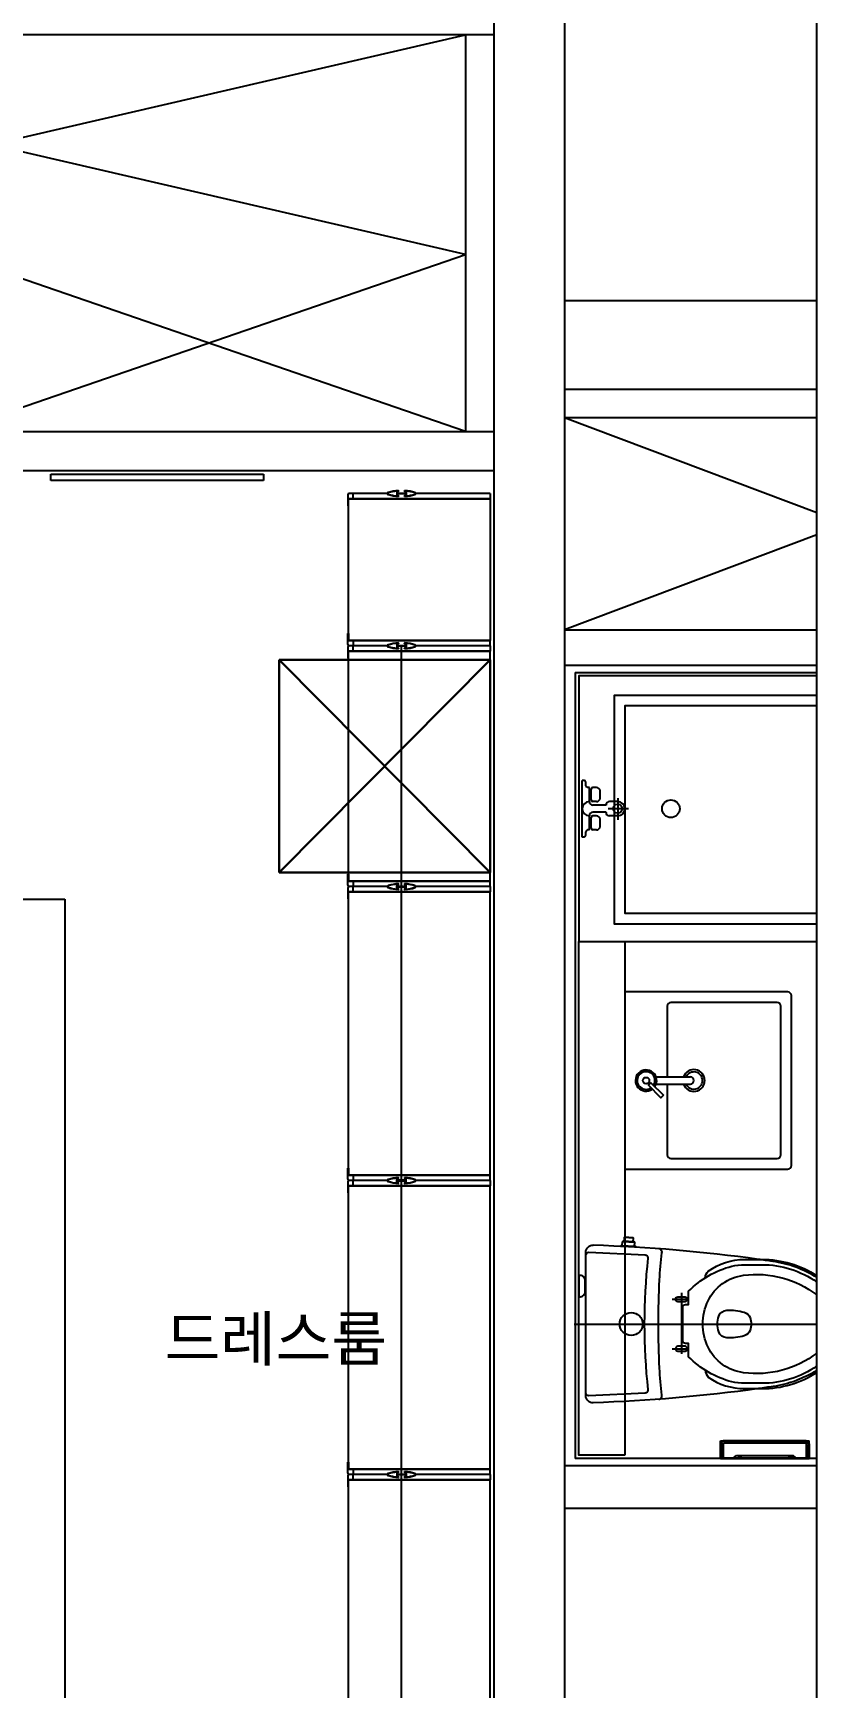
# Model space of a CAD drawing. Header units: millimetres. Extents: x -33000 to 294000, y 0 to 42408.
# Drawn here: x 59986 to 62198, y 11127 to 15800 of the extents above; entities that cross this region are included whole.
import ezdxf
from ezdxf.enums import TextEntityAlignment as Align

# ---------------------------------------------------------------- set-up
doc = ezdxf.new("R2010")
doc.units = ezdxf.units.MM
doc.header["$LTSCALE"] = 50
doc.linetypes.add('XR-Unit-Plan$0$HIDDEN', pattern=[2, 1, -1])
doc.layers.add('arch', color=8, linetype='Continuous')
doc.layers.add('실명', color=9, linetype='Continuous')
doc.styles.add('FORTELINE', font='malgun.ttf')

msp = doc.modelspace()

# ---------------------------------------------------------------- linework, layer by layer
at = {"layer": 'arch'}
for p, q in [((62198.3, 7285.8), (62198.3, 25474.6)), ((61486.2, 16124.6), (61486.2, 9379.6)), ((61286.2, 15874.6), (61286.2, 9489.6)), ((61286.2, 15794.6), (57606.2, 15794.6)), ((58526.2, 15174.6), (61206.2, 15794.6)), ((61206.2, 15174.6), (58526.2, 15794.6)), ((61206.2, 15794.6), (61206.2, 14674.6)), ((61206.2, 14674.6), (59756.2, 15174.6)), ((59756.2, 14674.6), (61206.2, 15174.6)), ((61486.2, 15044.6), (62198.3, 15044.6)), ((61486.2, 14794.6), (62198.3, 14794.6)), ((61486.2, 14794.6), (61486.2, 9379.6)), ((59756.2, 14674.6), (61286.2, 14674.6)), ((61486.2, 14714.6), (62198.3, 14714.6)), ((61486.2, 14714.6), (62198.3, 14445.9)), ((59646.2, 14564.6), (61286.2, 14564.6)), ((60036.2, 14536.6), (60036.2, 14554.6)), ((60036.2, 14554.6), (60636.2, 14554.6)), ((60636.2, 14536.6), (60036.2, 14536.6)), ((60636.2, 14554.6), (60636.2, 14536.6)), ((60874.2, 14495.6), (60874.2, 14464.9)), ((60986.2, 14499.6), (60878.2, 14499.6)), ((60889.2, 14499.6), (60878.2, 14499.6)), ((60889.2, 14484.6), (60889.2, 14499.6)), ((61013.2, 14506.4), (61013.2, 14492.8)), ((61017.2, 14505.8), (61014.2, 14505.8)), ((61014.2, 14505.8), (61014.2, 14500.4)), ((61014.2, 14500.4), (61038.2, 14500.4)), ((61038.2, 14498.9), (61014.2, 14498.9)), ((61014.2, 14498.9), (61014.2, 14493.4)), ((61014.2, 14493.4), (61017.2, 14493.4)), ((61017.7, 14507.1), (61017.7, 14506.3)), ((61017.7, 14492.9), (61017.7, 14492.1)), ((61034.7, 14506.3), (61034.7, 14507.1)), ((61034.7, 14492.1), (61034.7, 14492.9)), ((61038.2, 14505.8), (61035.2, 14505.8)), ((61035.2, 14493.4), (61038.2, 14493.4)), ((61038.2, 14500.4), (61038.2, 14505.8)), ((61038.2, 14493.4), (61038.2, 14498.9)), ((61039.2, 14506.4), (61039.2, 14492.8)), ((61276.2, 14499.6), (61066.2, 14499.6)), ((61276.2, 14499.6), (61276.2, 14484.6)), ((60874.2, 14464.9), (60876.2, 14464.6)), ((60876.2, 14084.6), (60876.2, 14484.6)), ((61276.2, 14484.6), (60876.2, 14484.6)), ((60876.2, 14464.6), (60876.2, 14484.6)), ((60876.2, 14484.6), (60889.2, 14484.6)), ((60881.2, 14484.6), (61276.2, 14484.6)), ((61276.2, 14484.6), (61276.2, 14084.6)), ((62198.3, 14383.3), (61486.2, 14114.6)), ((61486.2, 14114.6), (62198.3, 14114.6)), ((60874.2, 14104.3), (60876.2, 14104.6)), ((60874.2, 14073.6), (60874.2, 14104.3)), ((60874.2, 14065.6), (60874.2, 14034.9)), ((60876.2, 14104.6), (60876.2, 14084.6)), ((60876.2, 14084.6), (60889.2, 14084.6)), ((61276.2, 14084.6), (60876.2, 14084.6)), ((60986.2, 14069.6), (60878.2, 14069.6)), ((60889.2, 14069.6), (60878.2, 14069.6)), ((60881.2, 14084.6), (61276.2, 14084.6)), ((60889.2, 14084.6), (60889.2, 14069.6)), ((60889.2, 14054.6), (60889.2, 14069.6)), ((61013.2, 14076.4), (61013.2, 14062.8)), ((61017.2, 14075.8), (61014.2, 14075.8)), ((61014.2, 14075.8), (61014.2, 14070.4)), ((61014.2, 14070.4), (61038.2, 14070.4)), ((61038.2, 14068.9), (61014.2, 14068.9)), ((61014.2, 14068.9), (61014.2, 14063.4)), ((61017.7, 14077.1), (61017.7, 14076.3)), ((61026.2, 10439.6), (61026.2, 14070.4)), ((61034.7, 14076.3), (61034.7, 14077.1)), ((61038.2, 14075.8), (61035.2, 14075.8)), ((61038.2, 14070.4), (61038.2, 14075.8)), ((61038.2, 14063.4), (61038.2, 14068.9)), ((61039.2, 14076.4), (61039.2, 14062.8)), ((61276.2, 14069.6), (61066.2, 14069.6)), ((61276.2, 14069.6), (61276.2, 14084.6)), ((61276.2, 14069.6), (61276.2, 14054.6)), ((60874.2, 14034.9), (60876.2, 14034.6)), ((60876.2, 13404.6), (60876.2, 14054.6)), ((61276.2, 14054.6), (60876.2, 14054.6)), ((60876.2, 14034.6), (60876.2, 14054.6)), ((60876.2, 14054.6), (60889.2, 14054.6)), ((60881.2, 14054.6), (61276.2, 14054.6)), ((61014.2, 14063.4), (61017.2, 14063.4)), ((61017.7, 14062.9), (61017.7, 14062.1)), ((61034.7, 14062.1), (61034.7, 14062.9)), ((61035.2, 14063.4), (61038.2, 14063.4)), ((61276.2, 13404.6), (61276.2, 14054.6)), ((61486.2, 14014.6), (62198.3, 14014.6)), ((61516.2, 13994.6), (62198.3, 13994.6)), ((61516.2, 13994.6), (61516.2, 11774.6)), ((61536.2, 13529.6), (61536.2, 13689.6)), ((61541.2, 13689.6), (61536.2, 13689.6)), ((61546.2, 13674.6), (61546.2, 13684.6)), ((61556.2, 13669.6), (61551.2, 13669.6)), ((61556.2, 13629.6), (61556.2, 13669.6)), ((61561.2, 13634.6), (61561.2, 13664.6)), ((61576.2, 13669.6), (61566.2, 13669.6)), ((61586.2, 13639.6), (61586.2, 13659.6)), ((61576.2, 13629.6), (61566.2, 13629.6)), ((61603.1, 13619.6), (61566.2, 13619.6)), ((61603.1, 13599.6), (61566.2, 13599.6)), ((61603.1, 13598.6), (61603.1, 13599.6)), ((61666.2, 13609.6), (61608.9, 13609.6)), ((61636.2, 13629.6), (61613.1, 13629.6)), ((61636.2, 13639.1), (61636.2, 13578.6)), ((61556.2, 13549.6), (61556.2, 13589.6)), ((61561.2, 13554.6), (61561.2, 13584.6)), ((61576.2, 13589.6), (61566.2, 13589.6)), ((61586.2, 13559.6), (61586.2, 13579.6)), ((61636.2, 13589.6), (61612.1, 13589.6)), ((61541.2, 13529.6), (61536.2, 13529.6)), ((61546.2, 13534.6), (61546.2, 13544.6)), ((61556.2, 13549.6), (61551.2, 13549.6)), ((61576.2, 13549.6), (61566.2, 13549.6)), ((60874.2, 13424.3), (60876.2, 13424.6)), ((60874.2, 13393.6), (60874.2, 13424.3)), ((60876.2, 13424.6), (60876.2, 13404.6)), ((60874.2, 13385.6), (60874.2, 13354.9)), ((61276.2, 13404.6), (60876.2, 13404.6)), ((60876.2, 13404.6), (60889.2, 13404.6)), ((60876.2, 12574.6), (60876.2, 13374.6)), ((61276.2, 13374.6), (60876.2, 13374.6)), ((60876.2, 13354.6), (60876.2, 13374.6)), ((60876.2, 13374.6), (60889.2, 13374.6)), ((60986.2, 13389.6), (60878.2, 13389.6)), ((60889.2, 13389.6), (60878.2, 13389.6)), ((60881.2, 13404.6), (61276.2, 13404.6)), ((60881.2, 13374.6), (61276.2, 13374.6)), ((60889.2, 13404.6), (60889.2, 13389.6)), ((60889.2, 13374.6), (60889.2, 13389.6)), ((61013.2, 13382.8), (61013.2, 13396.4)), ((61014.2, 13390.4), (61014.2, 13395.8)), ((61014.2, 13395.8), (61017.2, 13395.8)), ((61038.2, 13390.4), (61014.2, 13390.4)), ((61014.2, 13383.4), (61014.2, 13388.9)), ((61014.2, 13388.9), (61038.2, 13388.9)), ((61017.2, 13383.4), (61014.2, 13383.4)), ((61017.7, 13396.3), (61017.7, 13397.1)), ((61017.7, 13382.1), (61017.7, 13382.9)), ((61034.7, 13397.1), (61034.7, 13396.3)), ((61034.7, 13382.9), (61034.7, 13382.1)), ((61035.2, 13395.8), (61038.2, 13395.8)), ((61038.2, 13383.4), (61035.2, 13383.4)), ((61038.2, 13395.8), (61038.2, 13390.4)), ((61038.2, 13388.9), (61038.2, 13383.4)), ((61039.2, 13382.8), (61039.2, 13396.4)), ((61276.2, 13389.6), (61066.2, 13389.6)), ((61276.2, 13389.6), (61276.2, 13404.6)), ((61276.2, 13389.6), (61276.2, 13374.6)), ((61276.2, 12574.6), (61276.2, 13374.6)), ((59936.2, 13354.6), (60076.2, 13354.6)), ((60076.2, 13354.6), (60076.2, 9634.6)), ((60874.2, 13354.9), (60876.2, 13354.6)), ((61656.2, 13092.1), (61656.2, 12592.1)), ((62116.2, 13092.1), (61656.2, 13092.1)), ((62126.2, 12602.1), (62126.2, 13082.1)), ((61744.5, 12852.1), (61841.2, 12852.1)), ((61720.6, 12834.2), (61724.3, 12830.4)), ((61724.1, 12837.8), (61727.9, 12834)), ((61744.5, 12832.1), (61841.2, 12832.1)), ((60874.2, 12594.3), (60876.2, 12594.6)), ((60874.2, 12563.6), (60874.2, 12594.3)), ((60876.2, 12594.6), (60876.2, 12574.6)), ((61276.2, 12574.6), (60876.2, 12574.6)), ((60876.2, 12574.6), (60889.2, 12574.6)), ((60881.2, 12574.6), (61276.2, 12574.6)), ((60889.2, 12574.6), (60889.2, 12559.6)), ((61276.2, 12559.6), (61276.2, 12574.6)), ((61656.2, 12592.1), (62116.2, 12592.1)), ((60874.2, 12555.6), (60874.2, 12524.9)), ((60874.2, 12524.9), (60876.2, 12524.6)), ((60876.2, 11744.6), (60876.2, 12544.6)), ((61276.2, 12544.6), (60876.2, 12544.6)), ((60876.2, 12524.6), (60876.2, 12544.6)), ((60876.2, 12544.6), (60889.2, 12544.6)), ((60986.2, 12559.6), (60878.2, 12559.6)), ((60889.2, 12559.6), (60878.2, 12559.6)), ((60881.2, 12544.6), (61276.2, 12544.6)), ((60889.2, 12544.6), (60889.2, 12559.6)), ((61013.2, 12552.8), (61013.2, 12566.4)), ((61014.2, 12560.4), (61014.2, 12565.8)), ((61014.2, 12565.8), (61017.2, 12565.8)), ((61038.2, 12560.4), (61014.2, 12560.4)), ((61014.2, 12553.4), (61014.2, 12558.9)), ((61014.2, 12558.9), (61038.2, 12558.9)), ((61017.2, 12553.4), (61014.2, 12553.4)), ((61017.7, 12566.3), (61017.7, 12567.1)), ((61017.7, 12552.1), (61017.7, 12552.9)), ((61026.2, 9684.6), (61026.2, 12560.4)), ((61034.7, 12567.1), (61034.7, 12566.3)), ((61034.7, 12552.9), (61034.7, 12552.1)), ((61035.2, 12565.8), (61038.2, 12565.8)), ((61038.2, 12553.4), (61035.2, 12553.4)), ((61038.2, 12565.8), (61038.2, 12560.4)), ((61038.2, 12558.9), (61038.2, 12553.4)), ((61039.2, 12552.8), (61039.2, 12566.4)), ((61276.2, 12559.6), (61066.2, 12559.6)), ((61276.2, 12559.6), (61276.2, 12544.6)), ((61276.2, 11744.6), (61276.2, 12544.6)), ((61648.9, 12376.7), (61649.5, 12386.7)), ((61683.9, 12374.7), (61684.4, 12384.7)), ((61546.2, 12271.9), (61544.2, 12271.9)), ((61546.2, 12251.4), (61544.2, 12251.4)), ((61816.2, 12242.2), (61816.2, 12070.7)), ((61790, 12224.6), (61835.4, 12224.6)), ((61513.7, 12154.6), (62198.3, 12154.6)), ((61790, 12084.6), (61836.2, 12084.6)), ((61926.2, 11816.6), (61934.2, 11824.6)), ((61926.2, 11774.6), (61926.2, 11824.6)), ((61926.2, 11824.6), (62176.2, 11824.6)), ((61926.2, 11822.9), (61932.5, 11822.9)), ((62168.2, 11824.6), (61934.2, 11824.6)), ((62176.2, 11816.6), (62168.2, 11824.6)), ((62169.9, 11822.9), (62176.2, 11822.9)), ((62176.2, 11774.6), (62176.2, 11824.6)), ((61926.2, 11816.6), (61926.2, 11776.6)), ((61926.2, 11776.6), (62176.2, 11776.6)), ((61934.2, 11776.6), (61926.2, 11776.6)), ((61926.2, 11774.6), (61926.2, 11776.6)), ((61931.2, 11814.5), (61936.3, 11819.6)), ((61931.2, 11814.5), (61931.2, 11776.6)), ((61934.2, 11816.1), (61936.7, 11818.6)), ((61934.2, 11816.1), (61934.2, 11776.6)), ((62166.1, 11819.6), (61936.3, 11819.6)), ((62165.7, 11818.6), (61936.7, 11818.6)), ((61963.2, 11776.6), (61971.2, 11783.6)), ((61963.2, 11776.6), (61976.2, 11776.6)), ((61971.2, 11783.6), (62131.2, 11783.6)), ((61976.2, 11776.6), (61976.2, 11774.6)), ((61978.7, 11776.6), (61978.7, 11780.6)), ((61978.7, 11780.6), (61983.2, 11780.6)), ((61981.2, 11777.6), (61979.7, 11777.6)), ((61981.2, 11780.5), (61981.2, 11774.6)), ((61981.2, 11780.5), (61983.2, 11780.5)), ((61983.2, 11783.6), (61983.2, 11774.6)), ((61983.2, 11780.5), (61983.2, 11774.6)), ((61983.2, 11776.6), (61983.2, 11774.6)), ((61988.7, 11776.6), (62113.7, 11776.6)), ((62119.2, 11783.6), (62119.2, 11774.6)), ((62123.7, 11780.6), (62119.2, 11780.6)), ((62119.2, 11780.5), (62119.2, 11774.6)), ((62121.2, 11780.5), (62119.2, 11780.5)), ((62121.2, 11780.5), (62121.2, 11774.6)), ((62122.7, 11777.6), (62121.2, 11777.6)), ((62124.7, 11774.6), (62122.7, 11777.6)), ((62139.2, 11776.6), (62126.2, 11776.6)), ((62126.2, 11776.6), (62126.2, 11774.6)), ((62139.2, 11776.6), (62131.2, 11783.6)), ((62168.2, 11816.1), (62165.7, 11818.6)), ((62171.2, 11814.5), (62166.1, 11819.6)), ((62168.2, 11816.1), (62168.2, 11776.6)), ((62176.2, 11776.6), (62168.2, 11776.6)), ((62171.2, 11814.5), (62171.2, 11776.6)), ((62176.2, 11816.6), (62176.2, 11776.6)), ((62176.2, 11774.6), (62176.2, 11776.6)), ((60874.2, 11764.3), (60876.2, 11764.6)), ((60874.2, 11733.6), (60874.2, 11764.3)), ((60876.2, 11764.6), (60876.2, 11744.6)), ((61276.2, 11744.6), (60876.2, 11744.6)), ((60876.2, 11744.6), (60889.2, 11744.6)), ((60986.2, 11729.6), (60878.2, 11729.6)), ((60889.2, 11729.6), (60878.2, 11729.6)), ((60881.2, 11744.6), (61276.2, 11744.6)), ((60889.2, 11744.6), (60889.2, 11729.6)), ((60889.2, 11714.6), (60889.2, 11729.6)), ((61013.2, 11736.4), (61013.2, 11722.8)), ((61017.2, 11735.8), (61014.2, 11735.8)), ((61014.2, 11735.8), (61014.2, 11730.4)), ((61014.2, 11730.4), (61038.2, 11730.4)), ((61038.2, 11728.9), (61014.2, 11728.9)), ((61014.2, 11728.9), (61014.2, 11723.4)), ((61017.7, 11737.1), (61017.7, 11736.3)), ((61034.7, 11736.3), (61034.7, 11737.1)), ((61038.2, 11735.8), (61035.2, 11735.8)), ((61038.2, 11730.4), (61038.2, 11735.8)), ((61038.2, 11723.4), (61038.2, 11728.9)), ((61039.2, 11736.4), (61039.2, 11722.8)), ((61276.2, 11729.6), (61066.2, 11729.6)), ((61276.2, 11729.6), (61276.2, 11744.6)), ((61276.2, 11729.6), (61276.2, 11714.6)), ((62198.3, 11754.6), (61486.2, 11754.6)), ((62198.3, 11774.6), (61516.2, 11774.6)), ((61926.2, 11774.6), (62176.2, 11774.6)), ((62133.7, 11774.6), (61968.7, 11774.6)), ((60874.2, 11725.6), (60874.2, 11694.9)), ((60874.2, 11694.9), (60876.2, 11694.6)), ((60876.2, 11054.6), (60876.2, 11714.6)), ((61276.2, 11714.6), (60876.2, 11714.6)), ((60876.2, 11694.6), (60876.2, 11714.6)), ((60876.2, 11714.6), (60889.2, 11714.6)), ((60881.2, 11714.6), (61276.2, 11714.6)), ((61014.2, 11723.4), (61017.2, 11723.4)), ((61017.7, 11722.9), (61017.7, 11722.1)), ((61034.7, 11722.1), (61034.7, 11722.9)), ((61035.2, 11723.4), (61038.2, 11723.4)), ((61276.2, 11054.6), (61276.2, 11714.6)), ((61486.2, 11634.6), (62198.3, 11634.6))]:
    msp.add_line(p, q, dxfattribs=at)
at = {"layer": 'arch', "linetype": 'ByBlock', "lineweight": 30}
for p, q in [((61276.2, 14029.6), (60680.2, 14029.6)), ((60680.2, 14029.6), (60680.2, 13429.6)), ((60680.2, 14029.6), (61276.2, 13429.6)), ((61276.2, 14029.6), (60680.2, 13429.6)), ((61276.2, 13429.6), (61276.2, 14029.6)), ((60680.2, 13429.6), (61276.2, 13429.6))]:
    msp.add_line(p, q, dxfattribs=at)
at = {"layer": 'arch', "lineweight": 5}
msp.add_line((61977.7, 11774.6), (61979.7, 11777.6), dxfattribs=at)
at = {"layer": 'arch', "linetype": 'XR-Unit-Plan$0$HIDDEN', "lineweight": 5}
msp.add_line((62119.2, 11776.6), (62119.2, 11774.6), dxfattribs=at)
at = {"layer": 'arch', "linetype": 'XR-Unit-Plan$0$HIDDEN'}
msp.add_line((62123.7, 11780.6), (62123.7, 11776.6), dxfattribs=at)
at = {"layer": 'arch', "elevation": 0}
for points in [[(62198.3, 13984.6), (61526.2, 13984.6), (61526.2, 13234.6), (62198.3, 13234.6)], [(62198.3, 13929.6), (61626.2, 13929.6), (61626.2, 13284.6), (62198.3, 13284.6)], [(62198.3, 13899.6), (61656.2, 13899.6), (61656.2, 13314.6), (62198.3, 13314.6)], [(61656.2, 11784.6), (61526.2, 11784.6), (61526.2, 13234.6), (61656.2, 13234.6), (61656.2, 11784.6)], [(61651.7, 12389.6), (61682.6, 12387.8), (61684.4, 12384.7), (61649.5, 12386.7), (61651.7, 12389.6)], [(61680.1, 12387.9), (61680.6, 12396.9), (61654.7, 12398.4), (61654.1, 12389.4)], [(61680.6, 12396.9), (61680.2, 12398), (61655.2, 12399.4), (61654.7, 12398.4)], [(61687.3, 12373), (61687.2, 12371.5), (61645.2, 12373.9), (61645.3, 12375.4)], [(61648.9, 12376.7), (61683.9, 12374.7), (61687.3, 12373), (61645.3, 12375.4), (61648.9, 12376.7)]]:
    msp.add_lwpolyline(points, dxfattribs=at)
for points in [[(61776.2, 12832.1), (61776.2, 12632.1, 0.414214), (61786.2, 12622.1), (62086.2, 12622.1, 0.414214), (62096.2, 12632.1), (62096.2, 13052.1, 0.414214), (62086.2, 13062.1), (61786.2, 13062.1, 0.414214), (61776.2, 13052.1), (61776.2, 12852.1)], [(62033.2, 11972.1, -0.026367), (61566.9, 11932.1, -0.423851), (61546.2, 11952.1), (61546.2, 12357.1, -0.425754), (61567, 12377.1)], [(61554.6, 12357.1), (61713.6, 12349.5, -0.43162), (61721.2, 12340.7, 0.053449), (61721.2, 11968.6, -0.43162), (61713.6, 11959.7), (61554.6, 11952.1, -0.428265), (61546.2, 11960.1), (61546.2, 12349.1, -0.414214), (61554.2, 12357.1)], [(61752, 11942.1, 0.429692), (61761.1, 11953.3, -0.019344), (61754.3, 12030.3, -0.024868), (61754.3, 12278.9, -0.019344), (61761.1, 12355.9, 0.429692), (61752, 12367.2)], [(61883.4, 12285.3, -0.190118), (61891.8, 12304.2, -0.156502), (61994.2, 12337.1), (62043.2, 12337.1, -0.144851), (62198.3, 12291.2, -0.144851)], [(62198.3, 12285.5, 0.105415), (62073.8, 12331.3, 0.002405), (62033.4, 12337.1)], [(61544.2, 12245.6), (61544.2, 12277.6, 0.414214), (61530.2, 12291.6), (61526.2, 12291.6), (61526.2, 12231.6), (61530.2, 12231.6, 0.414214), (61544.2, 12245.6)], [(62043.2, 11987.1), (61994.2, 11987.1, -0.056687), (61958, 11991.2, -0.135249), (61836.2, 12062.2), (61836.2, 12099.5), (61827.7, 12099.5, -0.414214), (61819.7, 12107.5), (61819.7, 12201.6, -0.414215), (61827.7, 12209.6), (61836.2, 12209.6), (61836.2, 12247, -0.135249), (61958, 12318, -0.056687), (61994.2, 12322.1), (62043.2, 12322.1, -0.154173), (62198.3, 12273.1, -0.154173)], [(62198.3, 12072.5, -0.198963), (61991.3, 12017, -0.252391), (61891.2, 12089.2, -0.229511), (61891.2, 12220, -0.252391), (61991.3, 12292.2, -0.198963), (62198.3, 12236.7)], [(61826.6, 12231.6, -0.78988), (61826.6, 12217.6), (61805.4, 12217.6, -0.789887), (61805.4, 12231.6), (61826.6, 12231.6)], [(61921.4, 12132.8, -0.159993), (61921.4, 12176.4, -0.310118), (61943.9, 12193.6, -0.083735), (61993.5, 12187.8, -0.231506), (62009.7, 12173, -0.190916), (62009.7, 12136.2, -0.231506), (61993.5, 12121.4, -0.083735), (61943.9, 12115.6, -0.310118), (61921.4, 12132.8)], [(61826.6, 12091.6), (61805.4, 12091.6, 0.789887), (61805.4, 12077.6), (61826.6, 12077.6, 0.78988), (61826.6, 12091.6)], [(61883.4, 12023.9, 0.190118), (61891.8, 12004.9, 0.156502), (61994.2, 11972.1), (62043.2, 11972.1, 0.144851), (62198.3, 12018, 0.144851)], [(62198.3, 12023.8, -0.103964), (62074.9, 11978.1, -0.002371), (62033.2, 11972.1)], [(62198.3, 12036.1, -0.154173), (62043.2, 11987.1)]]:
    msp.add_lwpolyline(points, format="xyb", dxfattribs=at)
msp.add_lwpolyline([(61765, 12800.4), (61757.9, 12793.3), (61722.6, 12828.7), (61729.6, 12835.7)], close=True, dxfattribs=at)
at = {"layer": 'arch'}
for centre, radius in [((61636.2, 13609.6, 0), 12.9), ((61786.2, 13609.6, 0), 25), ((61716.2, 12842.1, 0), 9), ((61674.2, 12154.6, 0), 32.5)]:
    msp.add_circle(centre, radius, dxfattribs=at)
for centre, radius, start, end in [((60878.2, 14495.6), 4, 90, 180), ((60989.2, 14499.6), 3, 108.5532, 251.4468), ((60989.2, 14499.6), 2, 108.5532, 251.4468), ((61020.1, 14407.6), 100, 91.6494, 108.5532), ((61020.1, 14591.6), 100, 251.4468, 268.3506), ((61020.1, 14407.6), 99, 93.9757, 108.5532), ((61020.1, 14591.6), 99, 251.4468, 266.0243), ((61017.2, 14507.1), 0.5, 0, 91.6494), ((61017.2, 14506.3), 0.5, 270, 360), ((61017.2, 14492.9), 0.5, 0, 90), ((61017.2, 14492.1), 0.5, 268.3506, 360), ((61035.2, 14507.1), 0.5, 88.3506, 180), ((61035.2, 14506.3), 0.5, 180, 270), ((61035.2, 14492.9), 0.5, 90, 180), ((61035.2, 14492.1), 0.5, 180, 271.6494), ((61032.4, 14407.6), 100, 71.4468, 88.3506), ((61032.4, 14591.6), 100, 271.6494, 288.5532), ((61032.4, 14407.6), 99, 71.4468, 86.0243), ((61032.4, 14591.6), 99, 273.9757, 288.5532), ((61063.2, 14499.6), 2, 288.5532, 71.4468), ((61063.2, 14499.6), 3, 288.5532, 71.4468), ((60878.2, 14073.6), 4, 180, 270), ((60878.2, 14065.6), 4, 90, 180), ((60989.2, 14069.6), 3, 108.5532, 251.4468), ((60989.2, 14069.6), 2, 108.5532, 251.4468), ((61020.1, 13977.6), 100, 91.6494, 108.5532), ((61020.1, 14161.6), 100, 251.4468, 268.3506), ((61020.1, 13977.6), 99, 93.9757, 108.5532), ((61020.1, 14161.6), 99, 251.4468, 266.0243), ((61017.2, 14077.1), 0.5, 0, 91.6494), ((61017.2, 14076.3), 0.5, 270, 360), ((61035.2, 14077.1), 0.5, 88.3506, 180), ((61035.2, 14076.3), 0.5, 180, 270), ((61032.4, 13977.6), 100, 71.4468, 88.3506), ((61032.4, 14161.6), 100, 271.6494, 288.5532), ((61032.4, 13977.6), 99, 71.4468, 86.0243), ((61032.4, 14161.6), 99, 273.9757, 288.5532), ((61063.2, 14069.6), 2, 288.5532, 71.4468), ((61063.2, 14069.6), 3, 288.5532, 71.4468), ((61017.2, 14062.9), 0.5, 0, 90), ((61017.2, 14062.1), 0.5, 268.3506, 360), ((61035.2, 14062.9), 0.5, 90, 180), ((61035.2, 14062.1), 0.5, 180, 271.6494), ((61541.2, 13684.6), 5, 0, 90), ((61551.2, 13674.6), 5, 180, 270), ((61566.2, 13664.6), 5, 90, 180), ((61576.2, 13659.6), 10, 0, 90), ((61556.2, 13609.6), 20, 90, 270), ((61566.2, 13629.6), 10, 180, 270), ((61566.2, 13589.6), 10, 90, 180), ((61566.2, 13634.6), 5, 180, 270), ((61576.2, 13639.6), 10, 270, 0), ((61613.1, 13619.6), 10, 90, 180), ((61612.1, 13598.6), 9, 180, 270), ((61636.2, 13609.6), 20, 0, 90), ((61636.2, 13609.6), 20, 270, 0), ((61566.2, 13584.6), 5, 90, 180), ((61566.2, 13554.6), 5, 180, 270), ((61576.2, 13579.6), 10, 0, 90), ((61576.2, 13559.6), 10, 270, 0), ((61541.2, 13534.6), 5, 270, 0), ((61551.2, 13544.6), 5, 90, 180), ((60878.2, 13393.6), 4, 180, 270), ((60878.2, 13385.6), 4, 90, 180), ((60989.2, 13389.6), 3, 108.5532, 251.4468), ((60989.2, 13389.6), 2, 108.5532, 251.4468), ((61020.1, 13297.6), 100, 91.6494, 108.5532), ((61020.1, 13481.6), 100, 251.4468, 268.3506), ((61020.1, 13297.6), 99, 93.9757, 108.5532), ((61020.1, 13481.6), 99, 251.4468, 266.0243), ((61017.2, 13397.1), 0.5, 0, 91.6494), ((61017.2, 13396.3), 0.5, 270, 360), ((61017.2, 13382.9), 0.5, 0, 90), ((61017.2, 13382.1), 0.5, 268.3506, 360), ((61035.2, 13397.1), 0.5, 88.3506, 180), ((61035.2, 13396.3), 0.5, 180, 270), ((61035.2, 13382.9), 0.5, 90, 180), ((61035.2, 13382.1), 0.5, 180, 271.6494), ((61032.4, 13297.6), 100, 71.4468, 88.3506), ((61032.4, 13481.6), 100, 271.6494, 288.5532), ((61032.4, 13297.6), 99, 71.4468, 86.0243), ((61032.4, 13481.6), 99, 273.9757, 288.5532), ((61063.2, 13389.6), 2, 288.5532, 71.4468), ((61063.2, 13389.6), 3, 288.5532, 71.4468), ((62116.2, 13082.1), 10, 0, 90), ((61716.2, 12842.1), 30, 324.5941, 305.4059), ((61716.2, 12842.1), 25, 326.537, 303.463), ((61851.2, 12842.1), 30.8, 198.9246, 161.0754), ((61851.2, 12842.1), 24.2, 204.3716, 155.6284), ((61841.2, 12842.1), 10, 270, 90), ((62116.2, 12602.1), 10, 270, 0), ((60878.2, 12563.6), 4, 180, 270), ((60878.2, 12555.6), 4, 90, 180), ((60989.2, 12559.6), 3, 108.5532, 251.4468), ((60989.2, 12559.6), 2, 108.5532, 251.4468), ((61020.1, 12467.6), 100, 91.6494, 108.5532), ((61020.1, 12651.6), 100, 251.4468, 268.3506), ((61020.1, 12467.6), 99, 93.9757, 108.5532), ((61020.1, 12651.6), 99, 251.4468, 266.0243), ((61017.2, 12567.1), 0.5, 0, 91.6494), ((61017.2, 12566.3), 0.5, 270, 360), ((61017.2, 12552.9), 0.5, 0, 90), ((61017.2, 12552.1), 0.5, 268.3506, 360), ((61035.2, 12567.1), 0.5, 88.3506, 180), ((61035.2, 12566.3), 0.5, 180, 270), ((61035.2, 12552.9), 0.5, 90, 180), ((61035.2, 12552.1), 0.5, 180, 271.6494), ((61032.4, 12467.6), 100, 71.4468, 88.3506), ((61032.4, 12651.6), 100, 271.6494, 288.5532), ((61032.4, 12467.6), 99, 71.4468, 86.0243), ((61032.4, 12651.6), 99, 273.9757, 288.5532), ((61063.2, 12559.6), 2, 288.5532, 71.4468), ((61063.2, 12559.6), 3, 288.5532, 71.4468), ((61421.3, 7938.9), 4440.6, 82.0768, 88.1211), ((60878.2, 11733.6), 4, 180, 270), ((60878.2, 11725.6), 4, 90, 180), ((60989.2, 11729.6), 3, 108.5532, 251.4468), ((60989.2, 11729.6), 2, 108.5532, 251.4468), ((61020.1, 11637.6), 100, 91.6494, 108.5532), ((61020.1, 11637.6), 99, 93.9757, 108.5532), ((61017.2, 11737.1), 0.5, 0, 91.6494), ((61017.2, 11736.3), 0.5, 270, 360), ((61035.2, 11737.1), 0.5, 88.3506, 180), ((61035.2, 11736.3), 0.5, 180, 270), ((61032.4, 11637.6), 100, 71.4468, 88.3506), ((61032.4, 11637.6), 99, 71.4468, 86.0243), ((61063.2, 11729.6), 2, 288.5532, 71.4468), ((61063.2, 11729.6), 3, 288.5532, 71.4468), ((61020.1, 11821.6), 100, 251.4468, 268.3506), ((61020.1, 11821.6), 99, 251.4468, 266.0243), ((61017.2, 11722.9), 0.5, 0, 90), ((61017.2, 11722.1), 0.5, 268.3506, 360), ((61035.2, 11722.9), 0.5, 90, 180), ((61035.2, 11722.1), 0.5, 180, 271.6494), ((61032.4, 11821.6), 100, 271.6494, 288.5532), ((61032.4, 11821.6), 99, 273.9757, 288.5532)]:
    msp.add_arc(centre, radius, start, end, dxfattribs=at)

# ---------------------------------------------------------------- texts
at = {"layer": '실명', "linetype": 'ByBlock', "style": 'FORTELINE'}
msp.add_text('드레스룸', height=125, dxfattribs=at).set_placement((60671.1, 12113.1, 0), align=Align.MIDDLE_CENTER)

doc.saveas('drawing.dxf')
